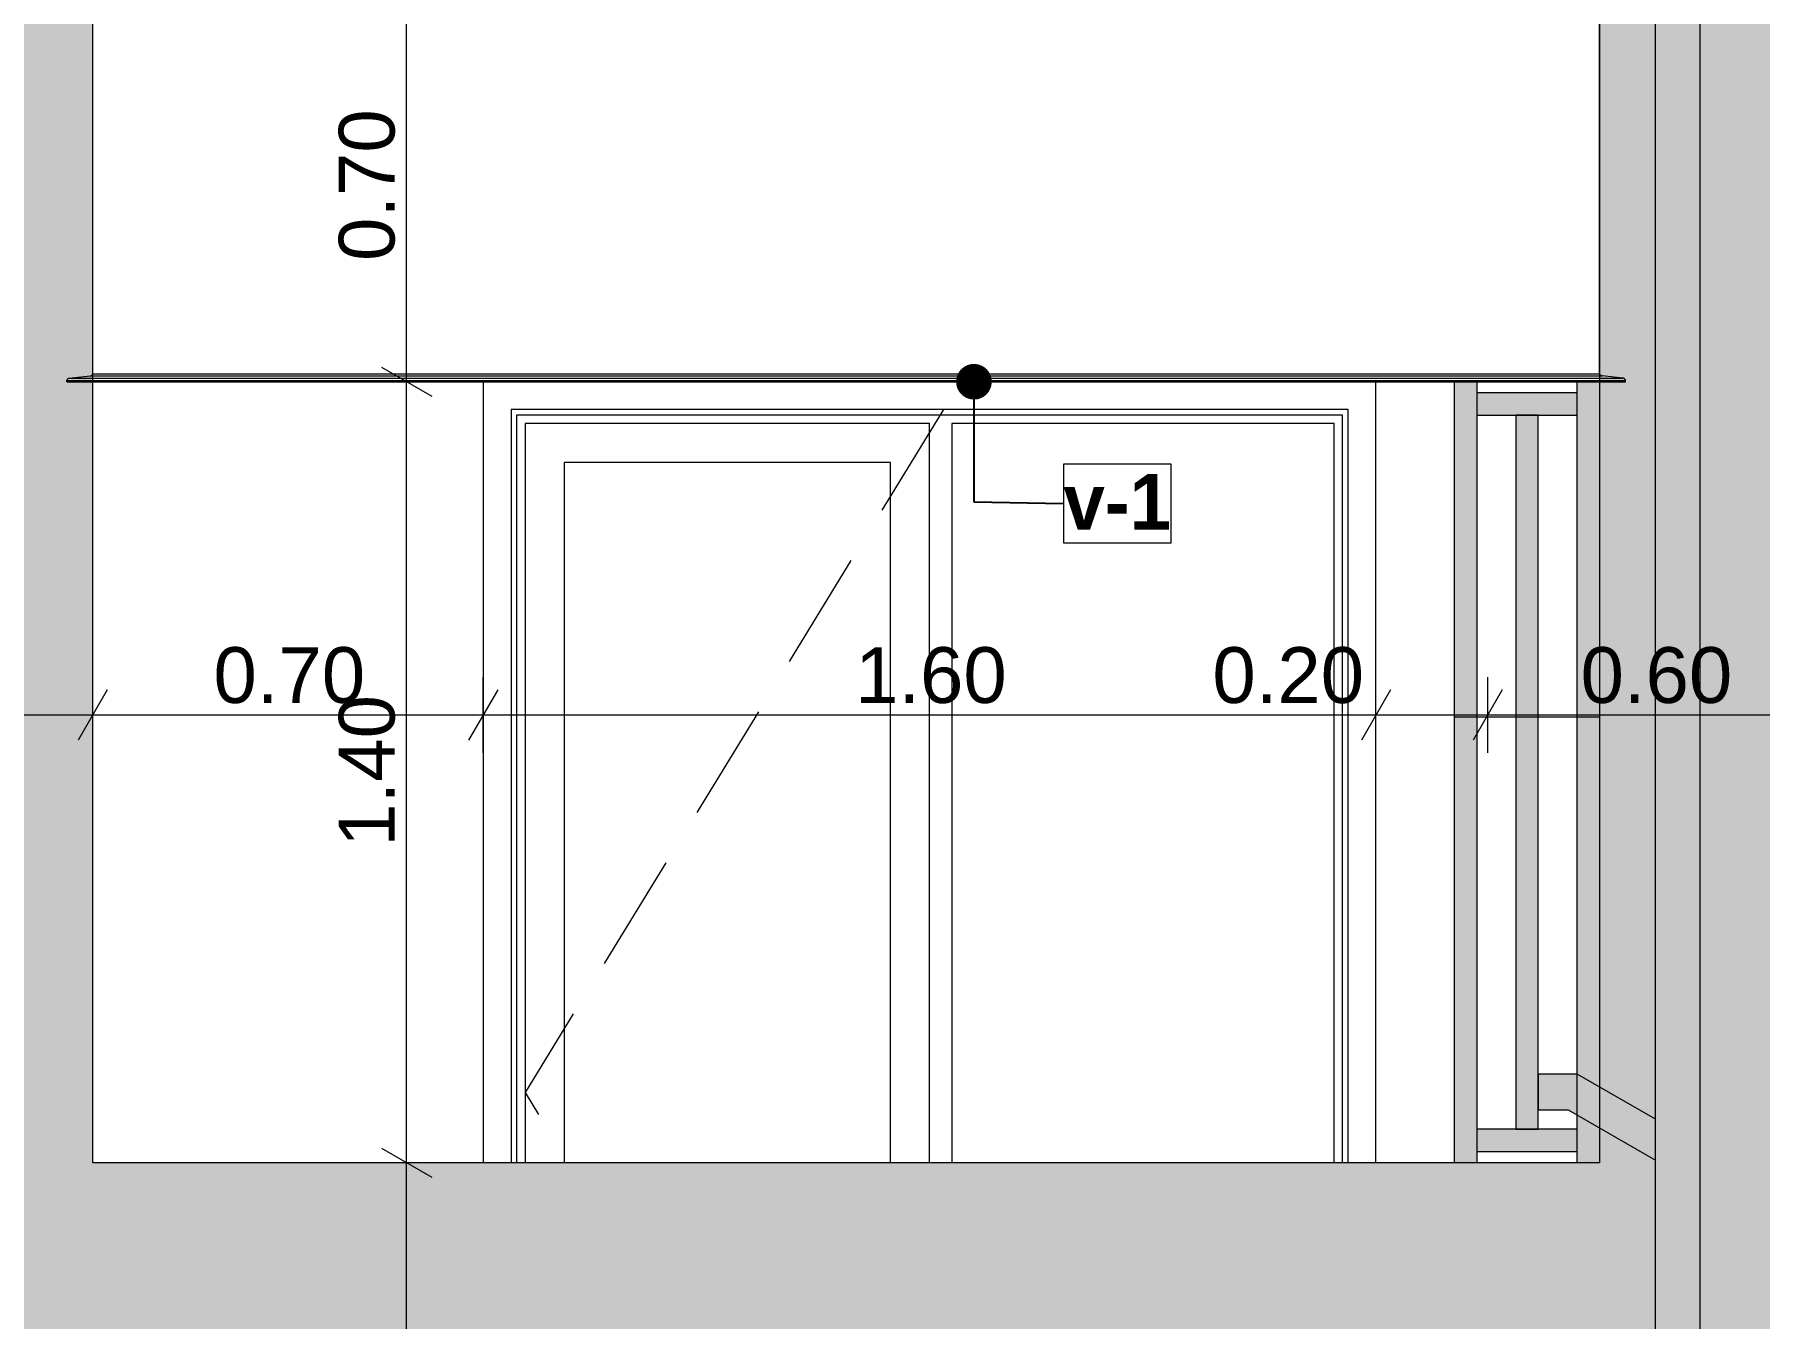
# Model space of a CAD drawing. Header units: millimetres. Extents: x 475206255 to 476720147, y 4620882299 to 4621447368.
# Drawn here: x 475471580 to 475474672, y 4621133366 to 4621135667 of the extents above; entities that cross this region are included whole.
import ezdxf

# ---------------------------------------------------------------- set-up
doc = ezdxf.new("R2010")
doc.units = ezdxf.units.MM
doc.header["$MEASUREMENT"] = 0
doc.set_wipeout_variables(frame=1)
doc.linetypes.add('Hidden Line', pattern=[317.5, 211.666667, -105.833333])
for name, color, linetype, lineweight in [('0_Pen_No__250_Pen_No__255', 255, 'Continuous', 0), ('0_Pen_No__250_Pen_No__7', 7, 'Continuous', 0), ('2D Drafting - General_Pen_No__7_Pen_No__7', 7, 'Continuous', 0), ('Dimensioning - General_Pen_No__142', 142, 'Continuous', 0), ('New_2D Drafting - General_Pen_No__30_Pen_No__9_Pen_No__9_Pen_No__253', 252, 'Continuous', 0), ('New_2D Drafting - General_Pen_No__30_Pen_No__9_Pen_No__9_Pen_No__255', 255, 'Continuous', 0), ('New_2D Drafting - General_Pen_No__30_Pen_No__9_Pen_No__9_Pen_No__7', 7, 'Continuous', 0), ('New_Annotation - Label_Pen_No__1', 1, 'Continuous', 0), ('Structural - Bearing_Pen_No__250', 7, 'Continuous', 0), ('zoma_Pen_No__142', 142, 'Continuous', 0)]:
    doc.layers.add(name, color=color, linetype=linetype, lineweight=lineweight)
doc.layers.add('Dimensioning - General', color=7, linetype='Continuous')
doc.layers.add('zoma', color=7, linetype='Continuous')
doc.styles.add('GENERATED_STYLE_2', font='arial.ttf')
doc.styles.add('GENERATED_STYLE_5', font='')
doc.styles.get('GENERATED_STYLE_5').set_extended_font_data('Avaza', bold=True)
doc.dimstyles.new('GENERATED_STYLE__1', dxfattribs={"dimtxt": 100, "dimasz": 68.640772, "dimexe": 0.18, "dimexo": 0.0625, "dimgap": 0, "dimtad": 1, "dimlfac": 0.001, "dimzin": 0, "dimdsep": 46, "dimtxsty": 'GENERATED_STYLE_2', "dimblk": 'ARROWHEAD_2', "dimblk1": 'ARROWHEAD_2', "dimblk2": 'ARROWHEAD_2', "dimcen": 0.09, "dimse1": 1, "dimse2": 1, "dimclrd": 142, "dimclre": 142, "dimclrt": 142, "dimadec": 0, "dimazin": 0, "dimtfac": 1, "dimtdec": 4, "dimtmove": 0, "dimatfit": 3, "dimfxl": 1, "dimtolj": 1, "dimtzin": 0, "dimarcsym": 0})
doc.dimstyles.new('GENERATED_STYLE__18', dxfattribs={"dimtxt": 100, "dimasz": 68.640772, "dimexe": 0.18, "dimexo": 0.0625, "dimgap": 0, "dimtad": 1, "dimtih": 1, "dimtoh": 1, "dimlfac": 0.001, "dimzin": 0, "dimdsep": 46, "dimtxsty": 'GENERATED_STYLE_2', "dimblk": 'ARROWHEAD_2', "dimblk1": 'ARROWHEAD_2', "dimblk2": 'ARROWHEAD_2', "dimcen": 0.09, "dimse1": 1, "dimse2": 1, "dimclrd": 142, "dimclre": 142, "dimclrt": 142, "dimadec": 0, "dimazin": 0, "dimtfac": 1, "dimtdec": 4, "dimtmove": 0, "dimatfit": 3, "dimfxl": 1, "dimtolj": 1, "dimtzin": 0, "dimarcsym": 0})
doc.dimstyles.new('GENERATED_STYLE__3', dxfattribs={"dimtxt": 200, "dimasz": 64.421331, "dimexe": 0.18, "dimexo": 3, "dimgap": 0, "dimtad": 1, "dimtih": 1, "dimtoh": 1, "dimlfac": 0.001, "dimzin": 0, "dimdsep": 46, "dimtxsty": 'GENERATED_STYLE_2', "dimblk": 'ARROWHEAD_2', "dimblk1": 'ARROWHEAD_2', "dimblk2": 'ARROWHEAD_2', "dimcen": 0.09, "dimclrd": 142, "dimclre": 142, "dimclrt": 142, "dimadec": 0, "dimazin": 0, "dimtfac": 1, "dimtdec": 4, "dimtmove": 0, "dimatfit": 3, "dimfxl": 1, "dimtolj": 1, "dimtzin": 0, "dimarcsym": 0})
doc.dimstyles.new('GENERATED_STYLE__33', dxfattribs={"dimtxt": 0.18, "dimasz": 127.68, "dimexe": 0.18, "dimexo": 0.0625, "dimgap": 0, "dimtad": 0, "dimtih": 1, "dimtoh": 1, "dimdec": 4, "dimzin": 0, "dimdsep": 46, "dimcen": 0.09, "dimadec": 0, "dimazin": 0, "dimtfac": 1, "dimtdec": 4, "dimtmove": 0, "dimatfit": 3, "dimldrblk": 'ARROWHEAD_11', "dimfxl": 1, "dimtolj": 1, "dimtzin": 0, "dimarcsym": 0})

# ---------------------------------------------------------------- blocks, each defined once
blk = doc.blocks.new('*D563', base_point=(475826095.8, 4621095193.2))
at = {"layer": 'Dimensioning - General_Pen_No__142', "color": 142, "linetype": 'Continuous', "lineweight": 0, "transparency": 16777216}
for p, q in [((475472201.6, 4621133671), (475472291.9, 4621133618.8)), ((475472314.5, 4621133644.9), (475472179, 4621133644.9)), ((475472246.7, 4621132444.9), (475472246.7, 4621133644.9)), ((475472201.6, 4621132470.9), (475472291.9, 4621132418.8)), ((475472314.5, 4621132444.9), (475472179, 4621132444.9)), ((475472246.7, 4621132400.7), (475472246.7, 4621132444.9))]:
    blk.add_line(p, q, dxfattribs=at)
at = {"layer": 'Dimensioning - General_Pen_No__142', "color": 142, "lineweight": 0, "transparency": 16777216, "insert": (475472226.7, 4621132911.4), "char_height": 100, "attachment_point": 7, "rotation": 90, "style": 'GENERATED_STYLE_2'}
blk.add_mtext('\\A1;{\\pql;\\fArial|b0|i0|c204|p0;\\W1.000000;1.20}', dxfattribs=at)
blk = doc.blocks.new('ARROWHEAD_2')
at = {"color": 0, "linetype": 'Continuous', "lineweight": 0}
for p, q in [((-0.378, -0.655), (0.378, 0.655)), ((0, 0), (-1, 0))]:
    blk.add_line(p, q, dxfattribs=at)
blk = doc.blocks.new('*D564', base_point=(475826095.8, 4621095193.2))
at = {"layer": 'Dimensioning - General_Pen_No__142', "color": 142, "linetype": 'Continuous', "lineweight": 0, "transparency": 16777216}
for p, q in [((475472314.5, 4621135044.9), (475472179, 4621135044.9)), ((475472201.6, 4621135071), (475472291.9, 4621135018.9)), ((475472246.7, 4621133644.9), (475472246.7, 4621135044.9)), ((475472201.6, 4621133671), (475472291.9, 4621133618.8)), ((475472314.5, 4621133644.9), (475472179, 4621133644.9))]:
    blk.add_line(p, q, dxfattribs=at)
at = {"layer": 'Dimensioning - General_Pen_No__142', "color": 142, "lineweight": 0, "transparency": 16777216, "insert": (475472226.7, 4621134211.4), "char_height": 100, "attachment_point": 7, "rotation": 90, "style": 'GENERATED_STYLE_2'}
blk.add_mtext('\\A1;{\\pql;\\fArial|b0|i0|c204|p0;\\W1.000000;1.40}', dxfattribs=at)
blk = doc.blocks.new('*D565', base_point=(475826095.8, 4621095193.2))
at = {"layer": 'Dimensioning - General_Pen_No__142', "color": 142, "linetype": 'Continuous', "lineweight": 0, "transparency": 16777216}
for p, q in [((475472201.6, 4621135771), (475472291.9, 4621135718.8)), ((475472314.5, 4621135744.9), (475472179, 4621135744.9)), ((475472246.7, 4621135044.9), (475472246.7, 4621135744.9)), ((475472314.5, 4621135044.9), (475472179, 4621135044.9)), ((475472201.6, 4621135071), (475472291.9, 4621135018.9))]:
    blk.add_line(p, q, dxfattribs=at)
at = {"layer": 'Dimensioning - General_Pen_No__142', "color": 142, "lineweight": 0, "transparency": 16777216, "insert": (475472226.7, 4621135261.5), "char_height": 100, "attachment_point": 7, "rotation": 90, "style": 'GENERATED_STYLE_2'}
blk.add_mtext('\\A1;{\\pql;\\fArial|b0|i0|c204|p0;\\W1.000000;0.70}', dxfattribs=at)
blk = doc.blocks.new('*D576', base_point=(475826095.8, 4621095193.2))
at = {"layer": 'Dimensioning - General_Pen_No__142', "color": 142, "linetype": 'Continuous', "lineweight": 0, "transparency": 16777216}
for p, q in [((475483310.4, 4621134070.9), (475483400.7, 4621134018.8)), ((475483423.3, 4621134044.9), (475483287.8, 4621134044.9)), ((475483355.6, 4621131444.9), (475483355.6, 4621134044.9)), ((475483310.4, 4621131470.9), (475483400.7, 4621131418.8)), ((475483423.3, 4621131444.9), (475483287.8, 4621131444.9)), ((475483355.6, 4621131400.7), (475483355.6, 4621131444.9))]:
    blk.add_line(p, q, dxfattribs=at)
at = {"layer": 'Dimensioning - General_Pen_No__142', "color": 142, "lineweight": 0, "transparency": 16777216, "insert": (475483335.6, 4621132611.4), "char_height": 100, "attachment_point": 7, "rotation": 90, "style": 'GENERATED_STYLE_2'}
blk.add_mtext('\\A1;{\\pql;\\fArial|b0|i0|c204|p0;\\W1.000000;2.60}', dxfattribs=at)
blk = doc.blocks.new('*D577', base_point=(475826095.8, 4621095193.2))
at = {"layer": 'Dimensioning - General_Pen_No__142', "color": 142, "linetype": 'Continuous', "lineweight": 0, "transparency": 16777216}
for p, q in [((475483310.4, 4621134770.9), (475483400.7, 4621134718.8)), ((475483423.3, 4621134744.9), (475483287.8, 4621134744.9)), ((475483355.6, 4621134044.9), (475483355.6, 4621134744.9)), ((475483310.4, 4621134070.9), (475483400.7, 4621134018.8)), ((475483423.3, 4621134044.9), (475483287.8, 4621134044.9))]:
    blk.add_line(p, q, dxfattribs=at)
at = {"layer": 'Dimensioning - General_Pen_No__142', "color": 142, "lineweight": 0, "transparency": 16777216, "insert": (475483335.6, 4621134261.4), "char_height": 100, "attachment_point": 7, "rotation": 90, "style": 'GENERATED_STYLE_2'}
blk.add_mtext('\\A1;{\\pql;\\fArial|b0|i0|c204|p0;\\W1.000000;0.70}', dxfattribs=at)
blk = doc.blocks.new('*D578', base_point=(475826095.8, 4621095193.2))
at = {"layer": 'Dimensioning - General_Pen_No__142', "color": 142, "linetype": 'Continuous', "lineweight": 0, "transparency": 16777216}
for p, q in [((475483310.4, 4621137270.9), (475483400.7, 4621137218.8)), ((475483423.3, 4621137244.9), (475483287.8, 4621137244.9)), ((475483355.6, 4621134744.9), (475483355.6, 4621137244.9)), ((475483310.4, 4621134770.9), (475483400.7, 4621134718.8)), ((475483423.3, 4621134744.9), (475483287.8, 4621134744.9))]:
    blk.add_line(p, q, dxfattribs=at)
at = {"layer": 'Dimensioning - General_Pen_No__142', "color": 142, "lineweight": 0, "transparency": 16777216, "insert": (475483335.6, 4621135861.4), "char_height": 100, "attachment_point": 7, "rotation": 90, "style": 'GENERATED_STYLE_2'}
blk.add_mtext('\\A1;{\\pql;\\fArial|b0|i0|c204|p0;\\W1.000000;2.50}', dxfattribs=at)
blk = doc.blocks.new('*D1547', base_point=(475826095.8, 4621095193.2))
at = {"layer": 'zoma_Pen_No__142', "color": 142, "linetype": 'Continuous', "lineweight": 0, "transparency": 16777216}
for p, q in [((475468284.6, 4621128706.2), (475468284.6, 4621128833.3)), ((475474384.6, 4621128706.2), (475474384.6, 4621128833.3)), ((475468309, 4621128812.1), (475468260.1, 4621128727.4)), ((475474409, 4621128812.1), (475474360.1, 4621128727.4)), ((475468284.6, 4621128769.8), (475474384.6, 4621128769.8))]:
    blk.add_line(p, q, dxfattribs=at)
at = {"layer": 'zoma_Pen_No__142', "color": 142, "lineweight": 0, "transparency": 16777216, "char_height": 200, "attachment_point": 7, "style": 'GENERATED_STYLE_2'}
for s, insert in [('\\A1;{\\pql;\\fArial|b0|i0|c204|p0;\\W1.000000;6.10}', (475471067.7, 4621128809.8)), ('\\A1;{\\pql;\\fArial|b0|i0|c204|p0;\\W1.000000;0.40}', (475473826.2, 4621128809.8))]:
    blk.add_mtext(s, dxfattribs=dict(at, insert=insert))
blk = doc.blocks.new('*D1548', base_point=(475826095.8, 4621095193.2))
at = {"layer": 'zoma_Pen_No__142', "color": 142, "linetype": 'Continuous', "lineweight": 0, "transparency": 16777216}
for p, q in [((475474384.6, 4621128706.2), (475474384.6, 4621128833.3)), ((475474784.6, 4621128706.2), (475474784.6, 4621128833.3)), ((475474409, 4621128812.1), (475474360.1, 4621128727.4)), ((475474809, 4621128812.1), (475474760.1, 4621128727.4)), ((475474384.6, 4621128769.8), (475474784.6, 4621128769.8))]:
    blk.add_line(p, q, dxfattribs=at)
at = {"layer": 'zoma_Pen_No__142', "color": 142, "lineweight": 0, "transparency": 16777216, "insert": (475474667.7, 4621128866.9), "char_height": 200, "attachment_point": 7, "style": 'GENERATED_STYLE_2'}
blk.add_mtext('\\A1;{\\pql;\\fArial|b0|i0|c204|p0;\\W1.000000;0.30}', dxfattribs=at)
blk = doc.blocks.new('ARROWHEAD_11')
at = {"color": 0, "linetype": 'Continuous', "lineweight": 0}
blk.add_line((0, 0), (-1, 0), dxfattribs=at)
at = {"color": 0, "linetype": 'Continuous', "lineweight": 0, "const_width": 0.25, "flags": 128}
blk.add_lwpolyline([(-0.125, 0, 1), (0.125, 0, 1)], format="xyb", close=True, dxfattribs=at)
blk = doc.blocks.new('*D1922', base_point=(475826095.8, 4621095193.2))
at = {"layer": 'Dimensioning - General_Pen_No__142', "color": 142, "linetype": 'Continuous', "lineweight": 0, "transparency": 16777216}
for p, q in [((475470706.7, 4621134492.8), (475470654.6, 4621134402.5)), ((475470680.7, 4621134380), (475470680.7, 4621134515.4)), ((475471710.3, 4621134492.8), (475471658.2, 4621134402.5)), ((475471684.2, 4621134380), (475471684.2, 4621134515.4)), ((475470680.7, 4621134447.7), (475471684.2, 4621134447.7))]:
    blk.add_line(p, q, dxfattribs=at)
at = {"layer": 'Dimensioning - General_Pen_No__142', "color": 142, "lineweight": 0, "transparency": 16777216, "insert": (475471049, 4621134467.7), "char_height": 100, "attachment_point": 7, "style": 'GENERATED_STYLE_2'}
blk.add_mtext('\\A1;{\\pql;\\fArial|b0|i0|c204|p0;\\W1.000000;1.00}', dxfattribs=at)
blk = doc.blocks.new('*D1923', base_point=(475826095.8, 4621095193.2))
at = {"layer": 'Dimensioning - General_Pen_No__142', "color": 142, "linetype": 'Continuous', "lineweight": 0, "transparency": 16777216}
for p, q in [((475471710.3, 4621134492.8), (475471658.2, 4621134402.5)), ((475471684.2, 4621134380), (475471684.2, 4621134515.4)), ((475472410.1, 4621134492.8), (475472358, 4621134402.5)), ((475472384.1, 4621134380), (475472384.1, 4621134515.4)), ((475471684.2, 4621134447.7), (475472384.1, 4621134447.7))]:
    blk.add_line(p, q, dxfattribs=at)
at = {"layer": 'Dimensioning - General_Pen_No__142', "color": 142, "lineweight": 0, "transparency": 16777216, "insert": (475471900.7, 4621134467.7), "char_height": 100, "attachment_point": 7, "style": 'GENERATED_STYLE_2'}
blk.add_mtext('\\A1;{\\pql;\\fArial|b0|i0|c204|p0;\\W1.000000;0.70}', dxfattribs=at)
blk = doc.blocks.new('*D1924', base_point=(475826095.8, 4621095193.2))
at = {"layer": 'Dimensioning - General_Pen_No__142', "color": 142, "linetype": 'Continuous', "lineweight": 0, "transparency": 16777216}
for p, q in [((475472410.1, 4621134492.8), (475472358, 4621134402.5)), ((475472384.1, 4621134380), (475472384.1, 4621134515.4)), ((475474010.1, 4621134492.8), (475473958, 4621134402.5)), ((475473984.1, 4621134380), (475473984.1, 4621134515.4)), ((475472384.1, 4621134447.7), (475473984.1, 4621134447.7))]:
    blk.add_line(p, q, dxfattribs=at)
at = {"layer": 'Dimensioning - General_Pen_No__142', "color": 142, "lineweight": 0, "transparency": 16777216, "char_height": 100, "attachment_point": 7, "style": 'GENERATED_STYLE_2'}
for s, insert in [('\\A1;{\\pql;\\fArial|b0|i0|c204|p0;\\W1.000000;1.60}', (475473050.6, 4621134467.7)), ('\\A1;{\\pql;\\fArial|b0|i0|c204|p0;\\W1.000000;0.20}', (475473691, 4621134467.7))]:
    blk.add_mtext(s, dxfattribs=dict(at, insert=insert))
blk = doc.blocks.new('*D1925', base_point=(475826095.8, 4621095193.2))
at = {"layer": 'Dimensioning - General_Pen_No__142', "color": 142, "linetype": 'Continuous', "lineweight": 0, "transparency": 16777216}
for p, q in [((475474010.1, 4621134492.8), (475473958, 4621134402.5)), ((475473984.1, 4621134380), (475473984.1, 4621134515.4)), ((475474210.5, 4621134492.8), (475474158.3, 4621134402.5)), ((475474184.4, 4621134380), (475474184.4, 4621134515.4)), ((475473984.1, 4621134447.7), (475474184.4, 4621134447.7))]:
    blk.add_line(p, q, dxfattribs=at)
blk = doc.blocks.new('*D1926', base_point=(475826095.8, 4621095193.2))
at = {"layer": 'Dimensioning - General_Pen_No__142', "color": 142, "linetype": 'Continuous', "lineweight": 0, "transparency": 16777216}
for p, q in [((475474210.5, 4621134492.8), (475474158.3, 4621134402.5)), ((475474184.4, 4621134380), (475474184.4, 4621134515.4)), ((475474810.5, 4621134492.8), (475474758.3, 4621134402.5)), ((475474784.4, 4621134380), (475474784.4, 4621134515.4)), ((475474184.4, 4621134447.7), (475474784.4, 4621134447.7))]:
    blk.add_line(p, q, dxfattribs=at)
at = {"layer": 'Dimensioning - General_Pen_No__142', "color": 142, "lineweight": 0, "transparency": 16777216, "insert": (475474350.9, 4621134467.7), "char_height": 100, "attachment_point": 7, "style": 'GENERATED_STYLE_2'}
blk.add_mtext('\\A1;{\\pql;\\fArial|b0|i0|c204|p0;\\W1.000000;0.60}', dxfattribs=at)

msp = doc.modelspace()

# ---------------------------------------------------------------- hatches: boundary and pattern name
at = {"layer": '0_Pen_No__250_Pen_No__255', "linetype": 'Continuous', "lineweight": 0, "true_color": 0x3f3f3f}
for points in [[(475474564.884, 4621132444.873), (475474484.884, 4621132444.873), (475474484.884, 4621142237.916), (475474564.884, 4621142237.916)], [(475474484.884, 4621133649.568), (475474484.884, 4621133723.072), (475474344.884, 4621133803.984), (475474274.884, 4621133803.984), (475474274.884, 4621133739.984), (475474328.44, 4621133739.984)]]:
    msp.add_hatch(color=250, dxfattribs=at).paths.add_polyline_path(points)
at = {"layer": 'New_2D Drafting - General_Pen_No__30_Pen_No__9_Pen_No__9_Pen_No__253', "linetype": 'Continuous', "lineweight": 0}
h = msp.add_hatch(dxfattribs=at)
h.set_pattern_fill('BRICK___RUNNING_BOND', color=252, style=0, pattern_type=2)
h.set_pattern_definition([(0, (475826095.757, 4621095193.19), (0, 66.64), []), (90, (475826095.76, 4621095193.2), (-244.8, 0), [66.64, -66.64]), (90, (475826218.16, 4621095259.83), (-244.8, 0), [66.64, -66.64])])
h.paths.add_polyline_path([(475468284.453, 4621132544.873), (475468284.453, 4621132444.873), (475474784.805, 4621132444.873), (475474784.805, 4621145744.467), (475468284.453, 4621145744.467)])
h.paths.add_polyline_path([(475470833.669, 4621141864.899), (475469033.669, 4621141864.899), (475469033.669, 4621142144.899), (475469134.703, 4621142144.899), (475469134.703, 4621144644.905), (475470734.703, 4621144644.905), (475470734.703, 4621142144.899), (475470833.669, 4621142144.899)], flags=0)
h.paths.add_polyline_path([(475469033.669, 4621135744.899), (475469033.669, 4621135464.899), (475469134.703, 4621135464.899), (475470734.703, 4621135464.899), (475470833.669, 4621135464.899), (475470833.669, 4621135744.899), (475470734.703, 4621135744.899), (475470734.703, 4621138244.91), (475469134.703, 4621138244.91), (475469134.703, 4621135744.899)], flags=0)
h.paths.add_polyline_path([(475469134.703, 4621138664.899), (475470734.703, 4621138664.899), (475470833.669, 4621138664.899), (475470833.669, 4621138944.899), (475470734.703, 4621138944.899), (475470734.703, 4621141444.911), (475469134.703, 4621141444.911), (475469134.703, 4621138944.899), (475469033.669, 4621138944.899), (475469033.669, 4621138664.899)], flags=0)
h.paths.add_polyline_path([(475469080.654, 4621135044.91), (475469080.654, 4621133444.91), (475470680.654, 4621133444.91), (475470680.654, 4621135044.91)], flags=0)
h.paths.add_polyline_path([(475471684.228, 4621145344.917), (475474384.884, 4621145344.917), (475474384.884, 4621133644.895), (475471684.228, 4621133644.895)], flags=0)
at = {"layer": 'New_2D Drafting - General_Pen_No__30_Pen_No__9_Pen_No__9_Pen_No__255', "linetype": 'Continuous', "lineweight": 0}
for points in [[(475474124.884, 4621135044.923), (475474164.884, 4621135044.923), (475474164.884, 4621133644.895), (475474124.884, 4621133644.895)], [(475474344.884, 4621135044.921), (475474384.884, 4621135044.921), (475474384.884, 4621133644.926), (475474344.884, 4621133644.926)], [(475474164.884, 4621135024.932), (475474164.884, 4621134984.845), (475474344.884, 4621134984.845), (475474344.884, 4621135024.932)], [(475474234.884, 4621134984.845), (475474234.884, 4621133705.014), (475474274.884, 4621133705.014), (475474274.884, 4621134984.845)], [(475474164.884, 4621133705.014), (475474164.884, 4621133664.926), (475474344.884, 4621133664.926), (475474344.884, 4621133705.014)]]:
    msp.add_hatch(color=255, dxfattribs=at).paths.add_polyline_path(points)

# ---------------------------------------------------------------- linework, layer by layer
at = {"layer": '0_Pen_No__250_Pen_No__7', "color": 7, "linetype": 'Continuous', "lineweight": 0, "flags": 128}
for points in [[(475474564.884, 4621132444.873), (475474484.884, 4621132444.873), (475474484.884, 4621142237.916), (475474564.884, 4621142237.916)], [(475474484.884, 4621133649.568), (475474484.884, 4621133723.072), (475474344.884, 4621133803.984), (475474274.884, 4621133803.984), (475474274.884, 4621133739.984), (475474328.44, 4621133739.984)]]:
    msp.add_lwpolyline(points, close=True, dxfattribs=at)
at = {"layer": '2D Drafting - General_Pen_No__7_Pen_No__7', "color": 7, "linetype": 'Continuous', "lineweight": 0, "flags": 128}
for points in [[(475473984.068, 4621133644.895), (475473984.063, 4621135044.982), (475472384.063, 4621135044.976)], [(475472384.063, 4621135044.976), (475472384.068, 4621133644.895)], [(475473934.068, 4621133644.895), (475473934.063, 4621134994.98), (475472434.063, 4621134994.975), (475472434.068, 4621133644.895)], [(475473924.068, 4621133644.895), (475473924.063, 4621134984.98), (475472444.063, 4621134984.975), (475472444.068, 4621133644.895)], [(475473184.07, 4621133644.895), (475473184.067, 4621134969.978), (475472459.063, 4621134969.975), (475472459.068, 4621133644.895)], [(475473909.068, 4621133644.895), (475473909.063, 4621134969.98), (475473224.063, 4621134969.978), (475473224.068, 4621133644.895)], [(475473114.068, 4621133644.895), (475473114.064, 4621134899.978), (475472529.064, 4621134899.976), (475472529.068, 4621133644.895)]]:
    msp.add_lwpolyline(points, dxfattribs=at)
at = {"layer": '2D Drafting - General_Pen_No__7_Pen_No__7', "color": 7, "linetype": 'Hidden Line', "lineweight": 0, "flags": 128}
msp.add_lwpolyline([(475473209.063, 4621134994.978), (475472459.067, 4621133770.853), (475472536.131, 4621133644.895)], dxfattribs=at)
at = {"layer": 'New_2D Drafting - General_Pen_No__30_Pen_No__9_Pen_No__9_Pen_No__7', "color": 7, "linetype": 'Continuous', "lineweight": 0, "flags": 128}
for points in [[(475471684.228, 4621145344.917), (475474384.884, 4621145344.917), (475474384.884, 4621133644.895), (475471684.228, 4621133644.895)], [(475474124.884, 4621135044.923), (475474164.884, 4621135044.923), (475474164.884, 4621133644.895), (475474124.884, 4621133644.895)], [(475474344.884, 4621135044.921), (475474384.884, 4621135044.921), (475474384.884, 4621133644.926), (475474344.884, 4621133644.926)], [(475474164.884, 4621135024.932), (475474164.884, 4621134984.845), (475474344.884, 4621134984.845), (475474344.884, 4621135024.932)], [(475474234.884, 4621134984.845), (475474234.884, 4621133705.014), (475474274.884, 4621133705.014), (475474274.884, 4621134984.845)], [(475474384.884, 4621133644.926), (475474124.884, 4621133644.926), (475474124.884, 4621134444.528), (475474384.884, 4621134444.528)], [(475474164.884, 4621133705.014), (475474164.884, 4621133664.926), (475474344.884, 4621133664.926), (475474344.884, 4621133705.014)]]:
    msp.add_lwpolyline(points, close=True, dxfattribs=at)
at = {"layer": 'Structural - Bearing_Pen_No__250', "color": 7, "linetype": 'Continuous', "lineweight": 0}
for p, q in [((475471684.228, 4621135059.336), (475471684.228, 4621135730.522)), ((475474384.884, 4621135059.336), (475474384.884, 4621135730.522)), ((475471637.902, 4621135047.418), (475471638.302, 4621135048.949)), ((475471637.902, 4621135044.923), (475471637.902, 4621135047.418)), ((475471637.902, 4621135047.418), (475474431.21, 4621135047.418)), ((475471637.902, 4621135044.923), (475474431.21, 4621135044.923)), ((475471638.302, 4621135048.949), (475471639.439, 4621135050.246)), ((475471639.439, 4621135050.246), (475471641.142, 4621135051.113)), ((475471641.142, 4621135051.113), (475471642.364, 4621135051.373)), ((475471642.364, 4621135051.373), (475471679.765, 4621135055.363)), ((475471642.364, 4621135051.373), (475474426.748, 4621135051.373)), ((475471679.765, 4621135055.363), (475471680.987, 4621135055.622)), ((475471679.765, 4621135055.363), (475474389.346, 4621135055.363)), ((475471680.987, 4621135055.622), (475471682.69, 4621135056.489)), ((475471682.69, 4621135056.489), (475471683.828, 4621135057.787)), ((475471683.828, 4621135057.787), (475471684.228, 4621135059.318)), ((475471684.228, 4621135059.318), (475474384.884, 4621135059.318)), ((475474385.284, 4621135057.787), (475474384.884, 4621135059.318)), ((475474386.421, 4621135056.489), (475474385.284, 4621135057.787)), ((475474388.125, 4621135055.622), (475474386.421, 4621135056.489)), ((475474389.346, 4621135055.363), (475474388.125, 4621135055.622)), ((475474426.748, 4621135051.373), (475474389.346, 4621135055.363)), ((475474427.969, 4621135051.113), (475474426.748, 4621135051.373)), ((475474429.672, 4621135050.246), (475474427.969, 4621135051.113)), ((475474430.81, 4621135048.949), (475474429.672, 4621135050.246)), ((475474431.21, 4621135047.418), (475474430.81, 4621135048.949)), ((475474431.21, 4621135044.923), (475474431.21, 4621135047.418))]:
    msp.add_line(p, q, dxfattribs=at)

# ---------------------------------------------------------------- dimensions: what is measured, and where the dimension line sits
at = {"layer": 'Dimensioning - General', "color": 142, "linetype": 'Continuous', "lineweight": 0}
for base, p1, p2, picture, middle in [((475483355.565, 4621137244.874), (475465435.029, 4621134744.874), (475465435.029, 4621137244.874), '*D578', (475483285.565, 4621135990.872)), ((475472246.714, 4621135744.917), (475472322.324, 4621135044.923), (475472319.098, 4621135744.917), '*D565', (475472176.714, 4621135390.918)), ((475472246.714, 4621135044.923), (475472818.596, 4621133644.895), (475472322.324, 4621135044.923), '*D564', (475472176.714, 4621134340.907)), ((475483355.565, 4621134744.874), (475466111.108, 4621134044.875), (475465435.029, 4621134744.874), '*D577', (475483285.565, 4621134390.873)), ((475483355.565, 4621134044.875), (475465879.865, 4621131444.873), (475466111.108, 4621134044.875), '*D576', (475483285.565, 4621132740.872)), ((475472246.714, 4621133644.895), (475472762.56, 4621132444.873), (475472818.596, 4621133644.895), '*D563', (475472176.714, 4621133040.882))]:
    dim = msp.add_linear_dim(base=base, p1=p1, p2=p2, angle=90, dimstyle='GENERATED_STYLE__1', dxfattribs=at)
    dim.commit()
    dim.dimension.update_dxf_attribs({"geometry": picture, "text_midpoint": middle, "dimtype": 160, "text_rotation": 90})
for base, p1, p2, picture, middle in [((475471684.228, 4621134447.689), (475470680.654, 4621134815.349), (475471684.228, 4621134754.83), '*D1922', (475471178.439, 4621134517.689)), ((475472384.064, 4621134447.689), (475471684.228, 4621134754.83), (475472384.064, 4621134801.9), '*D1923', (475472030.144, 4621134517.689)), ((475474784.402, 4621134447.689), (475474184.403, 4621134734.657), (475474784.402, 4621134822.143), '*D1926', (475474480.4, 4621134517.689)), ((475474184.403, 4621134447.689), (475473984.064, 4621134707.759), (475474184.403, 4621134734.657), '*D1925', (475473820.501, 4621134517.689))]:
    dim = msp.add_linear_dim(base=base, p1=p1, p2=p2, dimstyle='GENERATED_STYLE__18', dxfattribs=at)
    dim.commit()
    dim.dimension.update_dxf_attribs({"geometry": picture, "text_midpoint": middle, "dimtype": 160})
at = {"layer": 'zoma', "color": 142, "linetype": 'Continuous', "lineweight": 0}
for base, p1, p2, picture, middle in [((475474384.571, 4621128769.757), (475468284.57, 4621195872.357), (475474384.571, 4621180865.796), '*D1547', (475471326.567, 4621128909.757)), ((475474784.571, 4621128769.757), (475474384.571, 4621180865.796), (475474784.571, 4621180935.45), '*D1548', (475474085.15, 4621128909.757))]:
    dim = msp.add_linear_dim(base=base, p1=p1, p2=p2, dimstyle='GENERATED_STYLE__3', dxfattribs=at)
    dim.commit()
    dim.dimension.update_dxf_attribs({"geometry": picture, "text_midpoint": middle, "dimtype": 160})

# ---------------------------------------------------------------- next in the draw order: wipeouts: each hides what was drawn before it
at = {"color": 1, "linetype": 'Continuous', "lineweight": 0, "ltscale": 23227657009.64919}
msp.add_wipeout([(475473423.958, 4621134756.199), (475473616.899, 4621134756.199), (475473616.899, 4621134897.375), (475473423.958, 4621134897.375)], dxfattribs=at).dxf.layer = 'New_Annotation - Label_Pen_No__1'

# ---------------------------------------------------------------- next in the draw order: linework, layer by layer
at = {"layer": 'New_Annotation - Label_Pen_No__1', "color": 1, "linetype": 'Continuous', "lineweight": 0, "flags": 128}
msp.add_lwpolyline([(475473423.958, 4621134756.199), (475473616.899, 4621134756.199), (475473616.899, 4621134897.375), (475473423.958, 4621134897.375), (475473423.958, 4621134756.199)], close=True, dxfattribs=at)

# ---------------------------------------------------------------- next in the draw order: texts
at = {"layer": 'New_Annotation - Label_Pen_No__1', "color": 1, "linetype": 'Continuous', "lineweight": 0, "insert": (475473423.958, 4621134829.602), "char_height": 100, "attachment_point": 4, "style": 'GENERATED_STYLE_5'}
msp.add_mtext('\\A1;{\\pql;\\fAvaza|b1|i0|c0|p0;\\W1.000000;v\\fAvaza|b1|i0|c0|p0;\\W1.000000;-\\fAvaza|b1|i0|c0|p0;\\W1.000000;1}', dxfattribs=at)

# ---------------------------------------------------------------- next in the draw order: dimensions: what is measured, and where the dimension line sits
at = {"layer": 'Dimensioning - General', "color": 142, "linetype": 'Continuous', "lineweight": 0}
dim = msp.add_linear_dim(base=(475473984.064, 4621134447.689), p1=(475472384.064, 4621134801.9), p2=(475473984.064, 4621134707.759), dimstyle='GENERATED_STYLE__18', dxfattribs=at)
dim.commit()
dim.dimension.update_dxf_attribs({"geometry": '*D1924', "text_midpoint": (475473180.062, 4621134517.689), "dimtype": 160})

# ---------------------------------------------------------------- next in the draw order: leaders
at = {"layer": 'New_Annotation - Label_Pen_No__1', "color": 1, "linetype": 'Continuous', "lineweight": 0, "annotation_type": 0, "has_hookline": 1, "hookline_direction": 0, "text_width": 172.973}
msp.add_leader([(475473263.673, 4621135044.979), (475473263.673, 4621134829.602), (475473423.958, 4621134826.787)], dimstyle='GENERATED_STYLE__33', dxfattribs=at)

doc.saveas('drawing.dxf')
